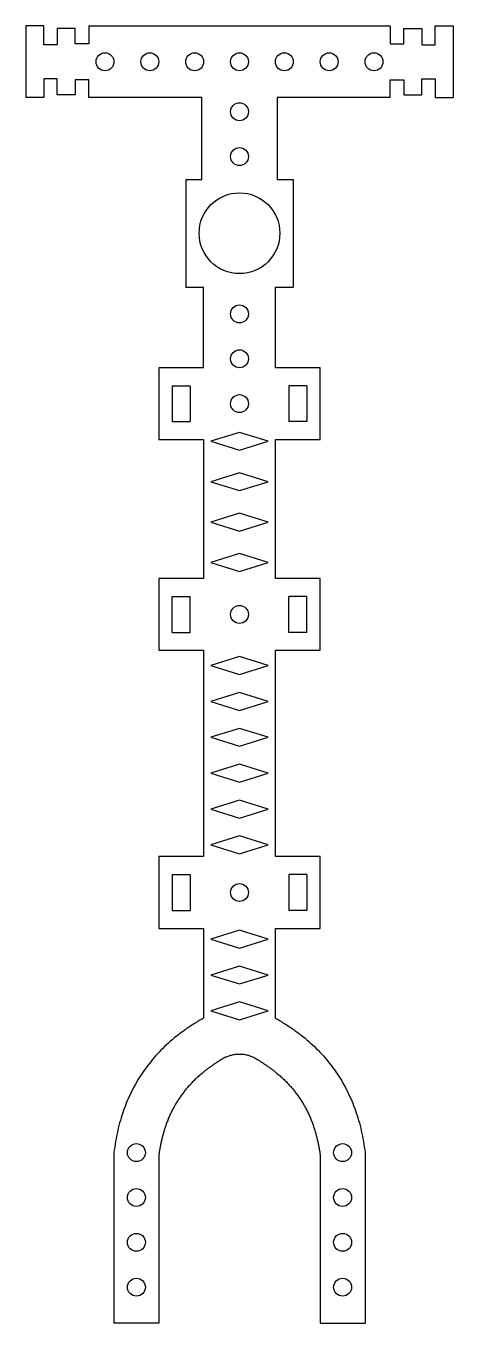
# Model space of a CAD drawing. Header units: millimetres. Extents: x -24 to 24, y -120 to 24.
import ezdxf

# ---------------------------------------------------------------- set-up
doc = ezdxf.new("R2010")
doc.units = ezdxf.units.MM

msp = doc.modelspace()

# ---------------------------------------------------------------- linework, layer by layer
at = {"color": 7, "linetype": 'Continuous', "lineweight": 25}
for p, q in [((-21.82, 24.11), (-23.82, 24.11)), ((-23.82, 24.11), (-23.82, 16.11)), ((-21.82, 22), (-21.82, 24.11)), ((-18.32, 23.81), (-20.32, 23.81)), ((-20.32, 23.81), (-20.32, 22)), ((-18.32, 22.11), (-18.32, 23.81)), ((-16.82, 24.11), (16.82, 24.11)), ((-16.82, 24.11), (-16.82, 22.11)), ((16.82, 24.11), (16.82, 22.11)), ((18.32, 23.81), (20.32, 23.81)), ((18.32, 22.11), (18.32, 23.81)), ((20.32, 23.81), (20.32, 22)), ((21.82, 24.11), (23.82, 24.11)), ((21.82, 22), (21.82, 24.11)), ((23.82, 24.11), (23.82, 16.11)), ((-20.32, 22), (-21.82, 22)), ((-16.82, 22.11), (-18.32, 22.11)), ((16.82, 22.11), (18.32, 22.11)), ((20.32, 22), (21.82, 22)), ((-21.82, 18.21), (-21.82, 16.11)), ((-20.32, 18.21), (-21.82, 18.21)), ((-20.32, 16.41), (-20.32, 18.21)), ((-18.32, 18.11), (-18.32, 16.41)), ((-16.82, 18.11), (-18.32, 18.11)), ((-16.82, 16.11), (-16.82, 18.11)), ((16.82, 16.11), (16.82, 18.11)), ((16.82, 18.11), (18.32, 18.11)), ((18.32, 18.11), (18.32, 16.41)), ((20.32, 16.41), (20.32, 18.21)), ((20.32, 18.21), (21.82, 18.21)), ((21.82, 18.21), (21.82, 16.11)), ((-21.82, 16.11), (-23.82, 16.11)), ((-18.32, 16.41), (-20.32, 16.41)), ((-4.21, 16.11), (-16.82, 16.11)), ((-4.21, 7), (-4.21, 16.11)), ((4.21, 16.11), (4.21, 7)), ((16.82, 16.11), (4.21, 16.11)), ((18.32, 16.41), (20.32, 16.41)), ((21.82, 16.11), (23.82, 16.11)), ((-6, 7), (-4.21, 7)), ((-6, 7), (-6, -5)), ((4.21, 7), (6, 7)), ((6, 7), (6, -5)), ((-6, -5), (-4, -5)), ((-4, -14), (-4, -5)), ((4, -14), (4, -5)), ((4, -5), (6, -5)), ((-4, -14), (-9, -14)), ((-9, -14), (-9, -22)), ((9, -14), (4, -14)), ((9, -22), (9, -14)), ((-7.5, -16), (-5.5, -16)), ((-7.5, -16), (-7.5, -20)), ((-5.5, -16), (-5.5, -20)), ((7.5, -16), (5.5, -16)), ((5.5, -16), (5.5, -20)), ((7.5, -16), (7.5, -20)), ((-7.5, -20), (-5.5, -20)), ((7.5, -20), (5.5, -20)), ((0, -21.2), (-3.2, -22.2)), ((3.2, -22.2), (0, -21.2)), ((-9, -22), (-4, -22)), ((-4, -22), (-4, -37.5)), ((-3.2, -22.2), (0, -23.2)), ((0, -23.2), (3.2, -22.2)), ((4, -37.5), (4, -22)), ((4, -22), (9, -22)), ((0, -25.7), (-3.2, -26.7)), ((3.2, -26.7), (0, -25.7)), ((-3.2, -26.7), (0, -27.7)), ((0, -27.7), (3.2, -26.7)), ((0, -30.2), (-3.2, -31.2)), ((3.2, -31.2), (0, -30.2)), ((-3.2, -31.2), (0, -32.2)), ((0, -32.2), (3.2, -31.2)), ((0, -34.7), (-3.2, -35.7)), ((3.2, -35.7), (0, -34.7)), ((-3.2, -35.7), (0, -36.7)), ((0, -36.7), (3.2, -35.7)), ((-4, -37.5), (-9, -37.5)), ((-9, -37.5), (-9, -45.5)), ((9, -37.5), (4, -37.5)), ((9, -45.5), (9, -37.5)), ((-7.5, -43.5), (-7.5, -39.5)), ((-7.5, -39.5), (-5.5, -39.5)), ((-5.5, -43.5), (-5.5, -39.5)), ((7.5, -39.5), (5.5, -39.5)), ((5.5, -43.5), (5.5, -39.5)), ((7.5, -43.5), (7.5, -39.5)), ((-7.5, -43.5), (-5.5, -43.5)), ((7.5, -43.5), (5.5, -43.5)), ((-9, -45.5), (-4, -45.5)), ((-4, -45.5), (-4, -68.5)), ((0, -46.2), (-3.2, -47.2)), ((3.2, -47.2), (0, -46.2)), ((4, -68.5), (4, -45.5)), ((4, -45.5), (9, -45.5)), ((-3.2, -47.2), (0, -48.2)), ((0, -48.2), (3.2, -47.2)), ((0, -50.2), (-3.2, -51.2)), ((3.2, -51.2), (0, -50.2)), ((-3.2, -51.2), (0, -52.2)), ((0, -52.2), (3.2, -51.2)), ((0, -54.2), (-3.2, -55.2)), ((3.2, -55.2), (0, -54.2)), ((-3.2, -55.2), (0, -56.2)), ((0, -56.2), (3.2, -55.2)), ((0, -58.2), (-3.2, -59.2)), ((-3.2, -59.2), (0, -60.2)), ((3.2, -59.2), (0, -58.2)), ((0, -60.2), (3.2, -59.2)), ((0, -62.2), (-3.2, -63.2)), ((-3.2, -63.2), (0, -64.2)), ((3.2, -63.2), (0, -62.2)), ((0, -64.2), (3.2, -63.2)), ((0, -66.2), (-3.2, -67.2)), ((3.2, -67.2), (0, -66.2)), ((-3.2, -67.2), (0, -68.2)), ((0, -68.2), (3.2, -67.2)), ((-4, -68.5), (-9, -68.5)), ((-9, -68.5), (-9, -76.5)), ((9, -68.5), (4, -68.5)), ((9, -76.5), (9, -68.5)), ((-7.5, -70.5), (-7.5, -74.5)), ((-7.5, -70.5), (-5.5, -70.5)), ((-5.5, -70.5), (-5.5, -74.5)), ((7.5, -70.5), (5.5, -70.5)), ((5.5, -70.5), (5.5, -74.5)), ((7.5, -70.5), (7.5, -74.5)), ((-7.5, -74.5), (-5.5, -74.5)), ((7.5, -74.5), (5.5, -74.5)), ((-9, -76.5), (-4, -76.5)), ((-4, -76.5), (-4, -86.5)), ((4, -86.5), (4, -76.5)), ((4, -76.5), (9, -76.5)), ((0, -76.7), (-3.2, -77.7)), ((-3.2, -77.7), (0, -78.7)), ((3.2, -77.7), (0, -76.7)), ((0, -78.7), (3.2, -77.7)), ((0, -80.7), (-3.2, -81.7)), ((3.2, -81.7), (0, -80.7)), ((-3.2, -81.7), (0, -82.7)), ((0, -82.7), (3.2, -81.7)), ((0, -84.7), (-3.2, -85.7)), ((3.2, -85.7), (0, -84.7)), ((-3.2, -85.7), (0, -86.7)), ((0, -86.7), (3.2, -85.7)), ((-14, -101.5), (-14, -120.5)), ((-9, -101.81), (-9, -120.5)), ((9, -101.81), (9, -120.5)), ((14, -101.5), (14, -120.5)), ((-9, -120.5), (-14, -120.5)), ((9, -120.5), (14, -120.5))]:
    msp.add_line(p, q, dxfattribs=at)
for centre, radius in [((-15, 20.11), 1), ((-10, 20.11), 1), ((-5, 20.11), 1), ((0, 20.11), 1), ((5, 20.11), 1), ((10, 20.11), 1), ((15, 20.11), 1), ((0, 14.54), 1), ((0, 9.54), 1), ((0, 1), 4.5), ((0, -8), 1), ((0, -13), 1), ((0, -18), 1), ((0, -41.5), 1), ((0, -72.5), 1), ((-11.5, -101.5), 1), ((11.5, -101.5), 1), ((-11.5, -106.5), 1), ((11.5, -106.5), 1), ((-11.5, -111.5), 1), ((11.5, -111.5), 1), ((-11.5, -116.5), 1), ((11.5, -116.5), 1)]:
    msp.add_circle(centre, radius, dxfattribs=at)
for points in [[(-4, -86.5), (-12.82, -91.45), (-14, -101.5)], [(4, -86.5), (12.82, -91.45), (14, -101.5)], [(-1.56, -90.86), (0, -90.15), (1.56, -90.86)]]:
    msp.add_open_spline(points, degree=2, dxfattribs=at)
for points in [[(-1.56, -90.86), (-4.12, -92.32), (-6.77, -95.35), (-8.6, -98.91), (-9, -101.81)], [(1.56, -90.86), (4.12, -92.32), (6.77, -95.35), (8.6, -98.91), (9, -101.81)]]:
    msp.add_open_spline(points, degree=2, knots=[0, 0, 0, 0.3685952, 0.6143253, 0.9829205, 0.9829205, 0.9829205], dxfattribs=at)

doc.saveas('drawing.dxf')
